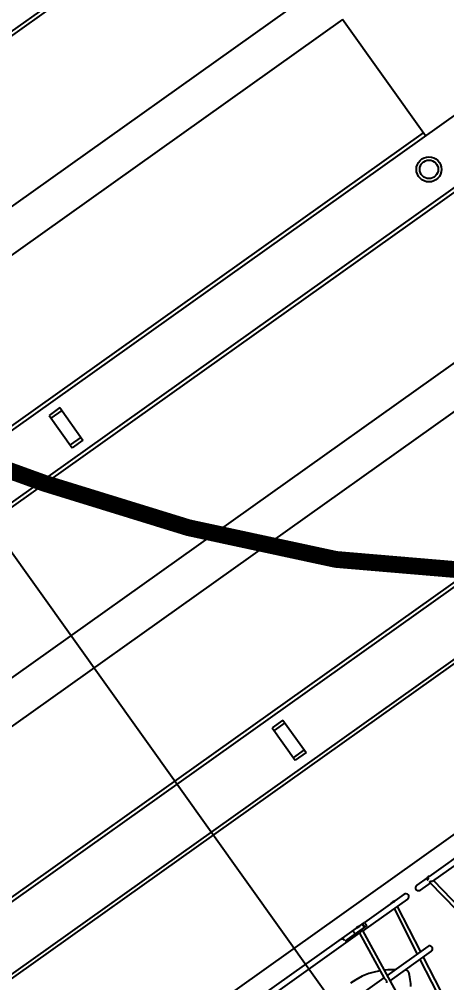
# Model space of a CAD drawing. Header units: feet. Extents: x 2321988 to 2329858, y 6722724 to 6730499.
# Drawn here: x 2326081.088 to 2326083.204, y 6726895.189 to 6726899.965 of the extents above; entities that cross this region are included whole.
import ezdxf

# ---------------------------------------------------------------- set-up
doc = ezdxf.new("R2010")
doc.units = ezdxf.units.FT
doc.header["$MEASUREMENT"] = 0
doc.header["$PDSIZE"] = 5
doc.layers.add('BESS Dimensions', color=3, linetype='Continuous')
doc.layers.add('C-BESS-EQUIPMENT', color=255, linetype='Continuous')
doc.styles.add('TG_DIMS', font='arial.ttf')
doc.dimstyles.new('TG-PROPOSED-ANNO', dxfattribs={"dimtxt": 0.1, "dimasz": 0.1, "dimexe": 0.05, "dimexo": 0.05, "dimgap": 0.02, "dimtad": 0, "dimtih": 1, "dimtoh": 1, "dimdsep": 46, "dimtxsty": 'TG_DIMS', "dimcen": 0, "dimclrd": 256, "dimclre": 256, "dimclrt": 256, "dimaunit": 1, "dimadec": 6, "dimazin": 2, "dimtfac": 1, "dimtofl": 0, "dimtmove": 1, "dimatfit": 3, "dimfxl": 1, "dimtolj": 1, "dimtzin": 0, "dimarcsym": 0})

# ---------------------------------------------------------------- blocks, each defined once
blk = doc.blocks.new('Midpoint Site Plan$0$A$Cc1a3344c')
at = {"linetype": 'Continuous'}
for p, q in [((-3325.5, -1502.7), (-3325.5, -2924.7)), ((-2834.4, -1502.7), (-2834.4, -2924.7)), ((-2745.5, -1502.7), (-2745.5, -2924.7)), ((-2254.4, -1518.4), (-2254.4, -2924.7)), ((-2165.5, -1518.4), (-2165.5, -2924.7)), ((-3320, -1564.7), (-3320, -2924.7)), ((-3110, -1564.7), (-3110, -2924.7)), ((-3050, -1564.7), (-3050, -2924.7)), ((-2834.4, -1564.7), (-3050, -1564.7)), ((-2840, -1564.7), (-2840, -2924.7)), ((-2740, -1564.7), (-2740, -2924.7)), ((-2530, -1564.7), (-2530, -2924.7)), ((-2470, -1564.5), (-2470, -2924.7)), ((-2260, -1570.8), (-2260, -2924.7)), ((-2160, -1570.8), (-2160, -3000.9)), ((-1950, -1564.5), (-1950, -2959.5)), ((-1920, -1931.3), (-1920, -2209.3)), ((-1911, -1930.9), (-1911, -2209.1)), ((-1912.5, -2213.7), (-1741.9, -2188.3)), ((-1911, -2207.4), (-1834.4, -2196)), ((-1920.5, -2208.9), (-1920.4, -2208.8)), ((-1920.4, -2208.8), (-1920.1, -2208.7)), ((-1920, -2212.8), (-1920, -2232.3)), ((-1919.6, -2214.7), (-1917.3, -2214.4)), ((-1919.5, -2214.5), (-1919.6, -2214.7)), ((-1911, -2213.4), (-1911, -2232.3)), ((-2820, -2252.2), (-2820, -2272.2)), ((-2820, -2252.2), (-2760, -2252.2)), ((-2815, -2252.2), (-2815, -2272.2)), ((-2765, -2252.2), (-2765, -2272.2)), ((-2760, -2252.2), (-2760, -2272.2)), ((-2240, -2252), (-2240, -2272)), ((-2240, -2252), (-2180, -2252)), ((-2235, -2252), (-2235, -2272)), ((-2185, -2252), (-2185, -2272)), ((-2180, -2252), (-2180, -2272)), ((-1920, -2255.7), (-1920, -2329.2)), ((-1911, -2255.7), (-1911, -2338.6)), ((-2820, -2272.2), (-2760, -2272.2)), ((-2240, -2272), (-2180, -2272)), ((-1920.5, -2279.1), (-1920.4, -2279.3)), ((-1920.4, -2279.3), (-1920.1, -2279.4)), ((-1911, -2274.7), (-1834.9, -2286)), ((-1911, -2280.7), (-1834.9, -2292)), ((-1834.9, -2272.4), (-1834.9, -2347.9)), ((-1825.9, -2272.4), (-1825.9, -2349)), ((-1825.9, -2287.3), (-1749.8, -2298.6)), ((-1825.9, -2293.4), (-1749.8, -2304.7)), ((-1825.8, -2320.6), (-1825.9, -2320.7)), ((-1813.1, -2321.3), (-1817.6, -2319.3)), ((-1920.5, -2342), (-1920.4, -2341.8)), ((-1920, -2329.2), (-1914, -2329.2)), ((-1920, -2624), (-1920, -2329.2)), ((-1920, -2332.7), (-1914, -2332.7)), ((-1920, -2333.4), (-1914, -2333.4)), ((-1914, -2329.2), (-1914, -2369.6)), ((-1912, -2338.6), (-1742, -2359.1)), ((-1920.4, -2343.6), (-1920.1, -2343.6)), ((-1920, -2350.4), (-1914, -2350.4)), ((-1911.1, -2344.7), (-1834.1, -2354)), ((-1911, -2685.1), (-1911, -2343.8)), ((-1834.9, -2354), (-1834.9, -2683))]:
    blk.add_line(p, q, dxfattribs=at)
for points in [[(-1800.2, -2328.3), (-1801.5, -2327.4), (-1804.2, -2325.7), (-1806.9, -2324.2), (-1809.8, -2322.8), (-1813.1, -2321.3)], [(-1834.9, -2332.7), (-1836.7, -2335.4), (-1841.1, -2342.2), (-1843.7, -2346.8)], [(-1846.6, -2352.5), (-1849.5, -2358.8), (-1853, -2368.5), (-1855.6, -2379.1), (-1857.1, -2390.1), (-1857.5, -2399.3)]]:
    blk.add_lwpolyline(points, dxfattribs=at)
for radius in [19, 14]:
    blk.add_circle((-2790, -1589.7), radius, dxfattribs=at)
for centre, radius, start, end in [((-1915.5, -2232.3), 4.5, 180, 0), ((-1915.5, -2255.7), 4.5, 0, 180), ((-1830.4, -2272.4), 4.5, 0, 180), ((-1859, -2348.1), 61.7, 172.5871, 173.9478)]:
    blk.add_arc(centre, radius, start, end, dxfattribs=at)
for points, knots in [([(-1920.4, -2208.9), (-1920.4, -2209), (-1920.3, -2209.3), (-1920.2, -2209.6), (-1920.2, -2209.8)], [0, 0, 0, 0, 0.388671, 1, 1, 1, 1]), ([(-1920.2, -2209.8), (-1920.1, -2210.4), (-1919.9, -2210.6), (-1919.8, -2212.4), (-1919.8, -2212.2)], [0, 0, 0, 0, 0.753865, 1, 1, 1, 1]), ([(-1920.2, -2211.2), (-1920.2, -2211.2), (-1920.2, -2211.1), (-1920.2, -2211.2), (-1920.2, -2211.2)], [0, 0, 0, 0, 0.629066, 1, 1, 1, 1]), ([(-1920, -2212.7), (-1920.1, -2212.4), (-1920.1, -2211.9), (-1920.2, -2211.4), (-1920.2, -2211.2)], [0, 0, 0, 0, 0.607668, 1, 1, 1, 1]), ([(-1920.2, -2211.2), (-1920.2, -2211.2), (-1920.2, -2211.2), (-1920.2, -2211.2), (-1920.2, -2211.2)], [0, 0, 0, 0, 0.448857, 1, 1, 1, 1]), ([(-1919.3, -2211.3), (-1919.5, -2211.1), (-1919.9, -2210.7), (-1919.8, -2210), (-1919.6, -2209.9)], [0, 0, 0, 0, 0.629016, 1, 1, 1, 1]), ([(-1918.5, -2212.3), (-1918.6, -2212.1), (-1918.9, -2211.8), (-1919.2, -2211.5), (-1919.3, -2211.3)], [0, 0, 0, 0, 0.51379, 1, 1, 1, 1]), ([(-1917.7, -2213.1), (-1917.8, -2212.9), (-1918.1, -2212.7), (-1918.3, -2212.4), (-1918.5, -2212.3)], [0, 0, 0, 0, 0.486979, 1, 1, 1, 1]), ([(-1911.6, -2211.1), (-1911.9, -2211.6), (-1912.2, -2212.4), (-1912.8, -2213.2), (-1912.8, -2213.5)], [0, 0, 0, 0, 0.621916, 1, 1, 1, 1]), ([(-1911, -2209.1), (-1911, -2209.4), (-1911.2, -2210.1), (-1911.4, -2210.8), (-1911.6, -2211.1)], [0, 0, 0, 0, 0.466154, 1, 1, 1, 1]), ([(-1919.6, -2214.5), (-1919.7, -2214.3), (-1919.8, -2213.7), (-1919.9, -2213.1), (-1920, -2212.7)], [0, 0, 0, 0, 0.392016, 1, 1, 1, 1]), ([(-1917.2, -2213.7), (-1917.3, -2213.6), (-1917.4, -2213.4), (-1917.6, -2213.2), (-1917.7, -2213.1)], [0, 0, 0, 0, 0.458734, 1, 1, 1, 1]), ([(-1917.2, -2214.4), (-1917.1, -2214.4), (-1917.2, -2214.2), (-1917.2, -2214.1), (-1917.3, -2214)], [0, 0, 0, 0, 0.333012, 1, 1, 1, 1]), ([(-1917, -2214.1), (-1917, -2214.1), (-1917, -2213.9), (-1917.1, -2213.8), (-1917.2, -2213.7)], [0, 0, 0, 0, 0.395097, 1, 1, 1, 1]), ([(-1912.8, -2213.5), (-1912.8, -2213.6), (-1912.8, -2213.7), (-1912.6, -2213.6), (-1912.6, -2213.6)], [0, 0, 0, 0, 0.464353, 1, 1, 1, 1]), ([(-1920.5, -2279.4), (-1920.1, -2277.6), (-1918.6, -2269.3), (-1920.7, -2277.8), (-1920.2, -2276.9)], [0, 0, 0, 0, 0.646688, 1, 1, 1, 1]), ([(-1920.5, -2279.4), (-1920.1, -2277.5), (-1918.9, -2270.7), (-1920.2, -2275.8), (-1920.2, -2276.9)], [0, 0, 0, 0, 0.642488, 1, 1, 1, 1]), ([(-1920, -2275.4), (-1920.1, -2275.7), (-1920.1, -2276.2), (-1920.2, -2276.7), (-1920.2, -2276.9)], [0, 0, 0, 0, 0.607668, 1, 1, 1, 1]), ([(-1920.2, -2276.9), (-1920.2, -2276.9), (-1920.2, -2276.9), (-1920.2, -2276.9), (-1920.2, -2276.9)], [0, 0, 0, 0, 0.448857, 1, 1, 1, 1]), ([(-1920.5, -2342), (-1920.2, -2340.7), (-1919.3, -2336.2), (-1919.8, -2341), (-1919.7, -2342.2), (-1920.4, -2344), (-1920.2, -2342.6), (-1920.2, -2342.1)], [0, 0, 0, 0, 0.369624, 0.562855, 0.843103, 0.869005, 1, 1, 1, 1]), ([(-1920.5, -2342.9), (-1920.5, -2342.7), (-1920.4, -2342.3), (-1920.4, -2341.8), (-1920.4, -2341.6)], [0, 0, 0, 0, 0.411635, 1, 1, 1, 1]), ([(-1920.4, -2341.8), (-1920.2, -2340.6), (-1919.5, -2336.8), (-1919.6, -2340.4), (-1920.2, -2344.7), (-1920.2, -2343.4)], [0, 0, 0, 0, 0.414866, 0.570644, 1, 1, 1, 1]), ([(-1920.2, -2340.1), (-1920.2, -2339.9), (-1920.1, -2339.4), (-1920, -2338.9), (-1920, -2338.7)], [0, 0, 0, 0, 0.525046, 1, 1, 1, 1]), ([(-1920, -2342.5), (-1920, -2342.8), (-1919.7, -2343.5), (-1920.2, -2343.4), (-1920.2, -2343.4)], [0, 0, 0, 0, 0.926838, 1, 1, 1, 1]), ([(-1912.1, -2338.6), (-1912.3, -2338.6), (-1912.7, -2338.6), (-1912.8, -2339), (-1912.8, -2339.2)], [0, 0, 0, 0, 0.490968, 1, 1, 1, 1]), ([(-1912.8, -2339.2), (-1912.8, -2339.5), (-1912.5, -2340.2), (-1912.2, -2340.8), (-1912, -2341.2)], [0, 0, 0, 0, 0.426039, 1, 1, 1, 1]), ([(-1912, -2341.2), (-1911.8, -2341.7), (-1911.4, -2342.5), (-1911, -2343.4), (-1911, -2343.8)], [0, 0, 0, 0, 0.563404, 1, 1, 1, 1]), ([(-1833.9, -2353.8), (-1832.5, -2353.6), (-1829.8, -2352.4), (-1827.6, -2354.4), (-1826.4, -2354.8)], [0, 0, 0, 0, 0.51342, 1, 1, 1, 1]), ([(-1920, -2372.6), (-1920, -2371.6), (-1919, -2369.4), (-1916.3, -2369.6), (-1915.6, -2370.3)], [0, 0, 0, 0, 0.495024, 1, 1, 1, 1])]:
    blk.add_open_spline(points, degree=3, knots=knots, dxfattribs=at)
blk.add_open_spline([(-1825.8, -2320.6), (-1824.1, -2318.4), (-1820.1, -2318.2), (-1817.6, -2319.3)], degree=3, dxfattribs=at)
blk = doc.blocks.new('*D109')
at = {"layer": 'BESS Dimensions', "lineweight": -2, "transparency": 16777216}
for p, q in [((2326125.1693, 6727002.8662), (2326110.2842, 6727023.7584)), ((2326105.0412, 6727013.8836), (2326040.7778, 6726968.0974)), ((2325956.6732, 6726908.1749), (2326020.9365, 6726953.961)), ((2325960.5127, 6726885.5523), (2325945.6276, 6726906.4444))]:
    blk.add_line(p, q, dxfattribs=at)
at = {"layer": 'BESS Dimensions', "transparency": 16777216}
for points in [[(2326104.0741, 6727015.241), (2326106.0083, 6727012.5262), (2326113.1855, 6727019.6862)], [(2325955.7061, 6726909.5323), (2325957.6403, 6726906.8175), (2325948.5289, 6726902.3723)]]:
    blk.add_solid(points, dxfattribs=at)
at = {"layer": 'Defpoints', "color": 0, "transparency": 16777216}
for p in [(2326128.0706, 6726998.7941), (2325948.5289, 6726902.3723), (2325963.414, 6726881.4801)]:
    blk.add_point(p, dxfattribs=at)
at = {"layer": 'BESS Dimensions', "transparency": 16777216, "insert": (2326030.8572, 6726961.0292), "char_height": 10, "attachment_point": 5, "style": 'TG_DIMS'}
blk.add_mtext("\\A1;202.17'", dxfattribs=at)

msp = doc.modelspace()

# ---------------------------------------------------------------- linework, layer by layer
at = {"layer": 'C-BESS-EQUIPMENT'}
msp.add_lwpolyline([(2326094.5737, 6726878.3406), (2326077.7461, 6726901.9591), (2326090.777, 6726911.2433), (2326107.6046, 6726887.6248)], close=True, dxfattribs=at)
at = {"layer": 'C-BESS-EQUIPMENT', "const_width": 0.0833}
msp.add_lwpolyline([(2326072.7242, 6726898.2114), (2326073.4121, 6726898.5654), (2326074.0667, 6726898.839), (2326074.6999, 6726899.0312), (2326075.3238, 6726899.1407), (2326075.9484, 6726899.1684), (2326076.5771, 6726899.123), (2326077.2111, 6726899.0153), (2326077.8522, 6726898.856), (2326078.5016, 6726898.6559), (2326079.1609, 6726898.4256), (2326079.8315, 6726898.176), (2326080.515, 6726897.9176), (2326081.2127, 6726897.6647), (2326081.9258, 6726897.4444), (2326082.6557, 6726897.2872), (2326083.4034, 6726897.2238), (2326084.1702, 6726897.2846), (2326084.9572, 6726897.5002), (2326085.7656, 6726897.901), (2326086.5966, 6726898.5178)], dxfattribs=at)

# ---------------------------------------------------------------- block references
at = {"layer": 'C-BESS-EQUIPMENT', "xscale": 0.003280839895013123, "yscale": 0.003280839895013123, "zscale": 0.003280839895013123, "rotation": 305.4689808292026}
msp.add_blockref('Midpoint Site Plan$0$A$Cc1a3344c', (2326092.6753, 6726894.792), dxfattribs=at)

# ---------------------------------------------------------------- dimensions: what is measured, and where the dimension line sits
at = {"layer": 'BESS Dimensions'}
dim = msp.add_aligned_dim(p1=(2326128.0706, 6726998.7941), p2=(2325963.414, 6726881.4801), distance=-25.6525, dimstyle='TG-PROPOSED-ANNO', override={"dimscale": 50, "dimpost": "'"}, dxfattribs=at)
dim.commit()
dim.dimension.update_dxf_attribs({"geometry": '*D109', "text_midpoint": (2326030.8572, 6726961.0292)})

doc.saveas('drawing.dxf')
